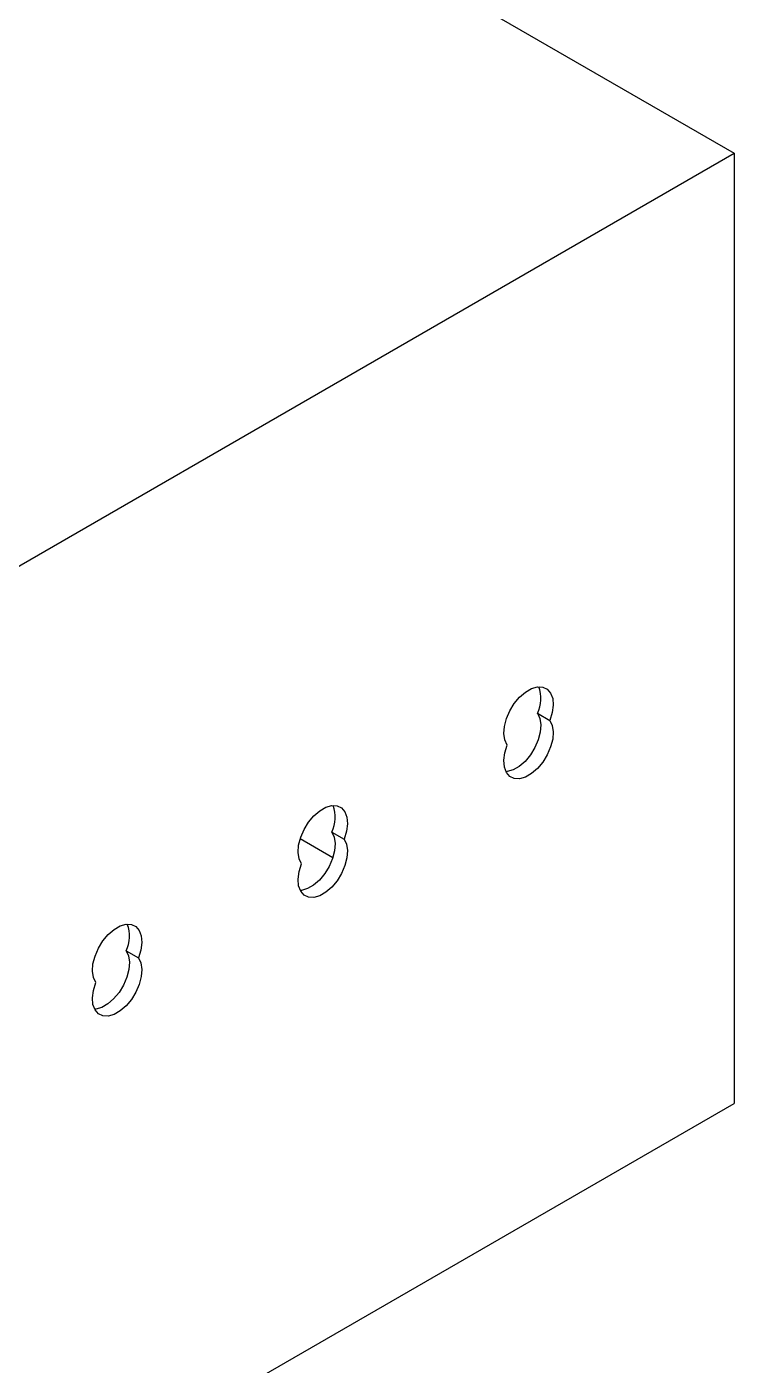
# Model space of a CAD drawing. Extents: x -976302 to -776254, y 5665 to 231437.
# Drawn here: x -786686 to -786074, y 88973 to 90131 of the extents above; entities that cross this region are included whole.
import ezdxf

# ---------------------------------------------------------------- set-up
doc = ezdxf.new("R2010")
doc.units = 0
doc.header["$LTSCALE"] = 1000
doc.header["$MEASUREMENT"] = 0
doc.layers.add('暖通', color=7, linetype='Continuous')

msp = doc.modelspace()

# ---------------------------------------------------------------- linework, layer by layer
at = {"layer": '暖通', "color": 7}
for p, q in [((-788564.5, 91459.7), (-786073.8, 90021.8)), ((-788564.5, 91459.7), (-786073.8, 90021.8)), ((-787017.2, 89477.2), (-786073.8, 90021.8)), ((-787017.2, 89477.2), (-786073.8, 90021.8)), ((-786073.8, 90021.8), (-786073.8, 89200)), ((-786073.8, 90021.8), (-786073.8, 89200)), ((-786243.9, 89537.4), (-786233.2, 89531.2)), ((-786243.9, 89537.4), (-786233.2, 89531.2)), ((-786421.8, 89434.7), (-786411.1, 89428.5)), ((-786421.8, 89434.7), (-786411.1, 89428.5)), ((-786449.1, 89429), (-786420.8, 89412.7)), ((-786449.1, 89429), (-786420.8, 89412.7)), ((-786599.7, 89332), (-786589, 89325.8)), ((-786599.7, 89332), (-786589, 89325.8)), ((-788471.7, 87815.7), (-786073.8, 89200)), ((-788471.7, 87815.7), (-786073.8, 89200))]:
    msp.add_line(p, q, dxfattribs=at)
at = {"layer": '暖通', "color": 7, "flags": 128}
for points in [[(-786270.2, 89509.9), (-786272.2, 89514.3), (-786273, 89519.8), (-786272.5, 89526.1), (-786270.8, 89532.8), (-786267.9, 89539.5), (-786264, 89545.9), (-786259.4, 89551.4), (-786254.3, 89555.8), (-786249.1, 89558.8), (-786244, 89560.3), (-786239.4, 89560.1), (-786235.5, 89558.3), (-786232.6, 89554.9), (-786230.8, 89550.2), (-786230.4, 89544.4), (-786231.2, 89538), (-786233.2, 89531.2)], [(-786270.2, 89509.9), (-786272.2, 89514.3), (-786273, 89519.8), (-786272.5, 89526.1), (-786270.8, 89532.8), (-786267.9, 89539.5), (-786264, 89545.9), (-786259.4, 89551.4), (-786254.3, 89555.8), (-786249.1, 89558.8), (-786244, 89560.3), (-786239.4, 89560.1), (-786235.5, 89558.3), (-786232.6, 89554.9), (-786230.8, 89550.2), (-786230.4, 89544.4), (-786231.2, 89538), (-786233.2, 89531.2)], [(-786233.2, 89531.2), (-786231.2, 89526.8), (-786230.4, 89521.3), (-786230.8, 89515), (-786232.6, 89508.3), (-786235.5, 89501.5), (-786239.4, 89495.2), (-786244, 89489.7), (-786249.1, 89485.3), (-786254.3, 89482.2), (-786259.4, 89480.8), (-786264, 89481), (-786267.9, 89482.8), (-786270.8, 89486.2), (-786272.5, 89490.9), (-786273, 89496.7), (-786272.2, 89503.1), (-786270.2, 89509.9)], [(-786233.2, 89531.2), (-786231.2, 89526.8), (-786230.4, 89521.3), (-786230.8, 89515), (-786232.6, 89508.3), (-786235.5, 89501.5), (-786239.4, 89495.2), (-786244, 89489.7), (-786249.1, 89485.3), (-786254.3, 89482.2), (-786259.4, 89480.8), (-786264, 89481), (-786267.9, 89482.8), (-786270.8, 89486.2), (-786272.5, 89490.9), (-786273, 89496.7), (-786272.2, 89503.1), (-786270.2, 89509.9)], [(-786243.9, 89537.4), (-786241.8, 89533), (-786241, 89527.5), (-786241.5, 89521.1), (-786243.3, 89514.4), (-786246.2, 89507.7), (-786250, 89501.4), (-786254.7, 89495.8), (-786259.7, 89491.4), (-786265, 89488.4), (-786270.1, 89486.9), (-786271.2, 89486.8)], [(-786243.9, 89537.4), (-786241.8, 89533), (-786241, 89527.5), (-786241.5, 89521.1), (-786243.3, 89514.4), (-786246.2, 89507.7), (-786250, 89501.4), (-786254.7, 89495.8), (-786259.7, 89491.4), (-786265, 89488.4), (-786270.1, 89486.9), (-786271.2, 89486.8)], [(-786448.1, 89407.2), (-786450.1, 89411.6), (-786450.9, 89417.1), (-786450.5, 89423.4), (-786448.7, 89430.1), (-786445.8, 89436.8), (-786441.9, 89443.2), (-786437.3, 89448.7), (-786432.2, 89453.1), (-786427, 89456.1), (-786421.9, 89457.6), (-786417.3, 89457.4), (-786413.4, 89455.6), (-786410.5, 89452.2), (-786408.7, 89447.5), (-786408.3, 89441.7), (-786409.1, 89435.3), (-786411.1, 89428.5)], [(-786448.1, 89407.2), (-786450.1, 89411.6), (-786450.9, 89417.1), (-786450.5, 89423.4), (-786448.7, 89430.1), (-786445.8, 89436.8), (-786441.9, 89443.2), (-786437.3, 89448.7), (-786432.2, 89453.1), (-786427, 89456.1), (-786421.9, 89457.6), (-786417.3, 89457.4), (-786413.4, 89455.6), (-786410.5, 89452.2), (-786408.7, 89447.5), (-786408.3, 89441.7), (-786409.1, 89435.3), (-786411.1, 89428.5)], [(-786421.8, 89434.7), (-786419.7, 89430.3), (-786418.9, 89424.7), (-786419.4, 89418.4), (-786421.2, 89411.7), (-786424.1, 89405), (-786427.9, 89398.7), (-786432.6, 89393.1), (-786437.7, 89388.7), (-786442.9, 89385.7), (-786448, 89384.2), (-786449.1, 89384.1)], [(-786421.8, 89434.7), (-786419.7, 89430.3), (-786418.9, 89424.7), (-786419.4, 89418.4), (-786421.2, 89411.7), (-786424.1, 89405), (-786427.9, 89398.7), (-786432.6, 89393.1), (-786437.7, 89388.7), (-786442.9, 89385.7), (-786448, 89384.2), (-786449.1, 89384.1)], [(-786411.1, 89428.5), (-786409.1, 89424.1), (-786408.3, 89418.6), (-786408.7, 89412.3), (-786410.5, 89405.6), (-786413.4, 89398.8), (-786417.3, 89392.5), (-786421.9, 89387), (-786427, 89382.6), (-786432.2, 89379.5), (-786437.3, 89378.1), (-786441.9, 89378.3), (-786445.8, 89380.1), (-786448.7, 89383.5), (-786450.5, 89388.2), (-786450.9, 89394), (-786450.1, 89400.4), (-786448.1, 89407.2)], [(-786411.1, 89428.5), (-786409.1, 89424.1), (-786408.3, 89418.6), (-786408.7, 89412.3), (-786410.5, 89405.6), (-786413.4, 89398.8), (-786417.3, 89392.5), (-786421.9, 89387), (-786427, 89382.6), (-786432.2, 89379.5), (-786437.3, 89378.1), (-786441.9, 89378.3), (-786445.8, 89380.1), (-786448.7, 89383.5), (-786450.5, 89388.2), (-786450.9, 89394), (-786450.1, 89400.4), (-786448.1, 89407.2)], [(-786626, 89304.5), (-786628, 89308.9), (-786628.8, 89314.4), (-786628.4, 89320.7), (-786626.6, 89327.4), (-786623.7, 89334.1), (-786619.8, 89340.5), (-786615.2, 89346), (-786610.1, 89350.4), (-786604.9, 89353.4), (-786599.8, 89354.9), (-786595.2, 89354.7), (-786591.3, 89352.9), (-786588.4, 89349.5), (-786586.7, 89344.8), (-786586.2, 89339), (-786587, 89332.6), (-786589, 89325.8)], [(-786626, 89304.5), (-786628, 89308.9), (-786628.8, 89314.4), (-786628.4, 89320.7), (-786626.6, 89327.4), (-786623.7, 89334.1), (-786619.8, 89340.5), (-786615.2, 89346), (-786610.1, 89350.4), (-786604.9, 89353.4), (-786599.8, 89354.9), (-786595.2, 89354.7), (-786591.3, 89352.9), (-786588.4, 89349.5), (-786586.7, 89344.8), (-786586.2, 89339), (-786587, 89332.6), (-786589, 89325.8)], [(-786599.7, 89332), (-786597.6, 89327.6), (-786596.8, 89322), (-786597.3, 89315.7), (-786599.1, 89309), (-786602, 89302.3), (-786605.8, 89296), (-786610.5, 89290.4), (-786615.6, 89286), (-786620.8, 89283), (-786625.9, 89281.5), (-786627, 89281.4)], [(-786599.7, 89332), (-786597.6, 89327.6), (-786596.8, 89322), (-786597.3, 89315.7), (-786599.1, 89309), (-786602, 89302.3), (-786605.8, 89296), (-786610.5, 89290.4), (-786615.6, 89286), (-786620.8, 89283), (-786625.9, 89281.5), (-786627, 89281.4)], [(-786589, 89325.8), (-786587, 89321.4), (-786586.2, 89315.9), (-786586.7, 89309.6), (-786588.4, 89302.8), (-786591.3, 89296.1), (-786595.2, 89289.8), (-786599.8, 89284.3), (-786604.9, 89279.9), (-786610.1, 89276.8), (-786615.2, 89275.4), (-786619.8, 89275.6), (-786623.7, 89277.4), (-786626.6, 89280.8), (-786628.4, 89285.5), (-786628.8, 89291.2), (-786628, 89297.7), (-786626, 89304.5)], [(-786589, 89325.8), (-786587, 89321.4), (-786586.2, 89315.9), (-786586.7, 89309.6), (-786588.4, 89302.8), (-786591.3, 89296.1), (-786595.2, 89289.8), (-786599.8, 89284.3), (-786604.9, 89279.9), (-786610.1, 89276.8), (-786615.2, 89275.4), (-786619.8, 89275.6), (-786623.7, 89277.4), (-786626.6, 89280.8), (-786628.4, 89285.5), (-786628.8, 89291.2), (-786628, 89297.7), (-786626, 89304.5)]]:
    msp.add_lwpolyline(points, dxfattribs=at)
at = {"layer": '暖通', "color": 7}
for centre in [(-786270.5, 89550), (-786270.5, 89550), (-786448.4, 89447.3), (-786448.4, 89447.3), (-786626.3, 89344.6), (-786626.3, 89344.6)]:
    msp.add_arc(centre, 29.5, 334.5531, 20.6309, dxfattribs=at)

doc.saveas('drawing.dxf')
